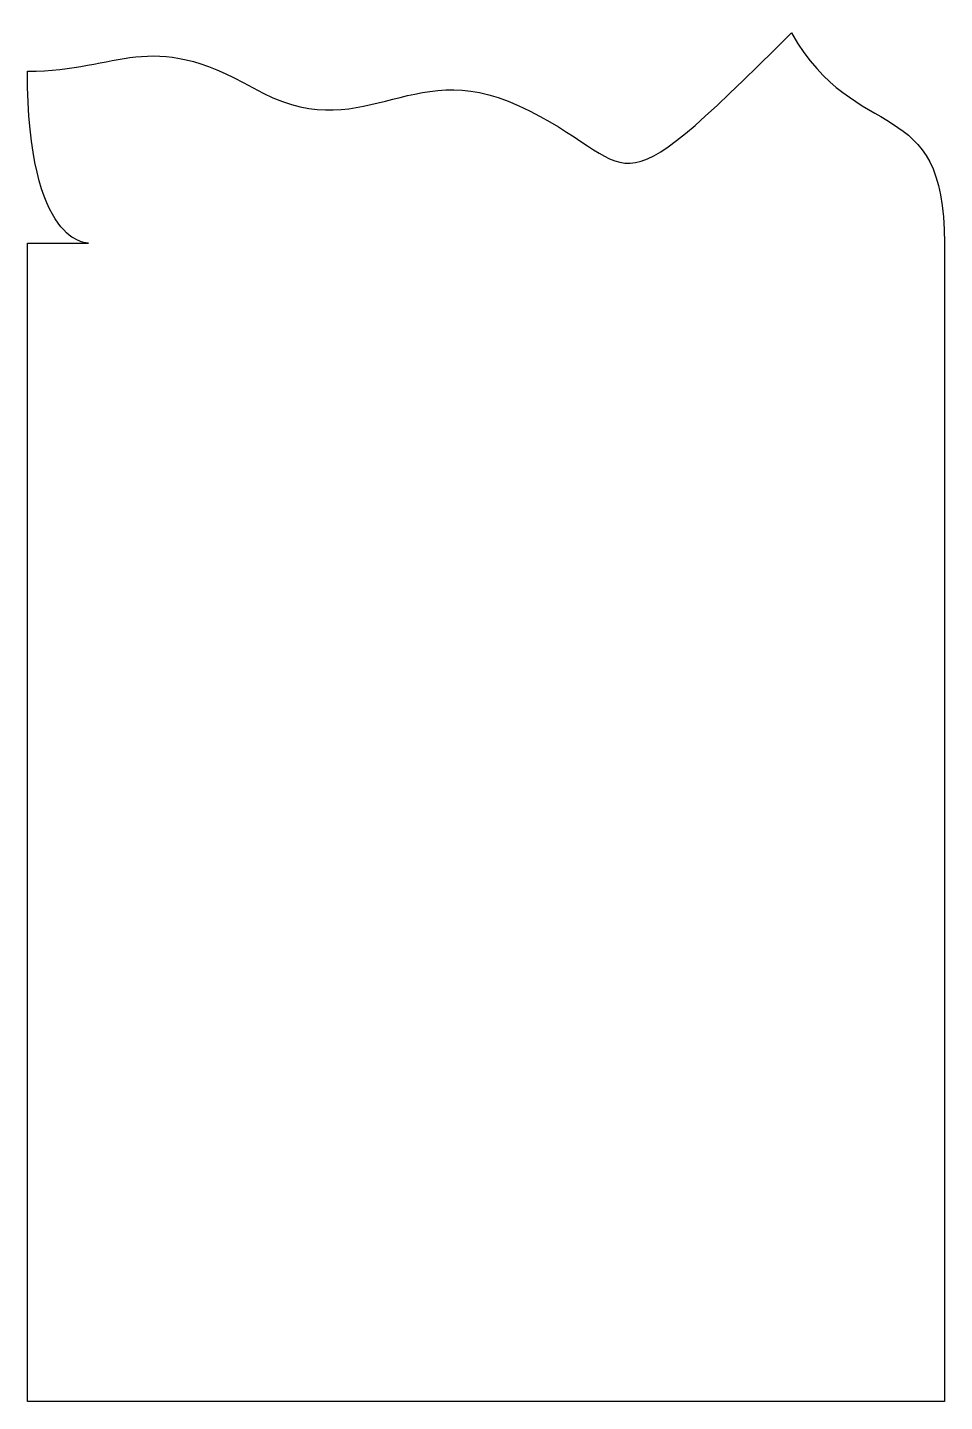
# Model space of a CAD drawing. Header units: centimetres. Extents: x -3.5 to 3.5, y -5.2 to 5.2.
import ezdxf

# ---------------------------------------------------------------- set-up
doc = ezdxf.new("R2010")
doc.units = ezdxf.units.CM
doc.header["$MEASUREMENT"] = 0
doc.layers.add('Layer 1', color=7, linetype='Continuous')

msp = doc.modelspace()

# ---------------------------------------------------------------- linework, layer by layer
at = {"layer": 'Layer 1', "color": 30}
msp.add_open_spline([(2.29865, 5.15119), (0.85003, 3.70257), (1.19719, 4.16424), (0.24271, 4.60453), (0.24271, 4.60453), (-0.58824, 4.98786), (-0.92548, 4.26467), (-1.75349, 4.73627), (-1.75349, 4.73627), (-2.55201, 5.19109), (-2.74272, 4.86216), (-3.45109, 4.86216), (-3.45109, 4.86216), (-3.45109, 3.53924), (-2.99093, 3.568), (-2.99093, 3.568), (-2.99093, 3.568), (-2.99093, 3.568), (-3.45109, 3.568), (-3.45109, 3.568), (-3.45109, 3.568), (-3.45109, 3.568), (-3.45109, -5.15119), (-3.45109, -5.15119), (-3.45109, -5.15119), (-3.45109, -5.15119), (3.45109, -5.15119), (3.45109, -5.15119), (3.45109, -5.15119), (3.45109, -5.15119), (3.45109, 3.568), (3.45109, 3.568), (3.45109, 3.568), (3.45109, 4.71838), (2.78963, 4.28698), (2.29865, 5.15119)], degree=3, knots=[0, 0, 0, 0, 0.1, 0.1, 0.1, 0.1, 0.2, 0.2, 0.2, 0.2, 0.3, 0.3, 0.3, 0.3, 0.4, 0.4, 0.4, 0.4, 0.5, 0.5, 0.5, 0.5, 0.6, 0.6, 0.6, 0.6, 0.7, 0.7, 0.7, 0.7, 0.8, 0.8, 0.8, 0.8, 1, 1, 1, 1], dxfattribs=at)

doc.saveas('drawing.dxf')
